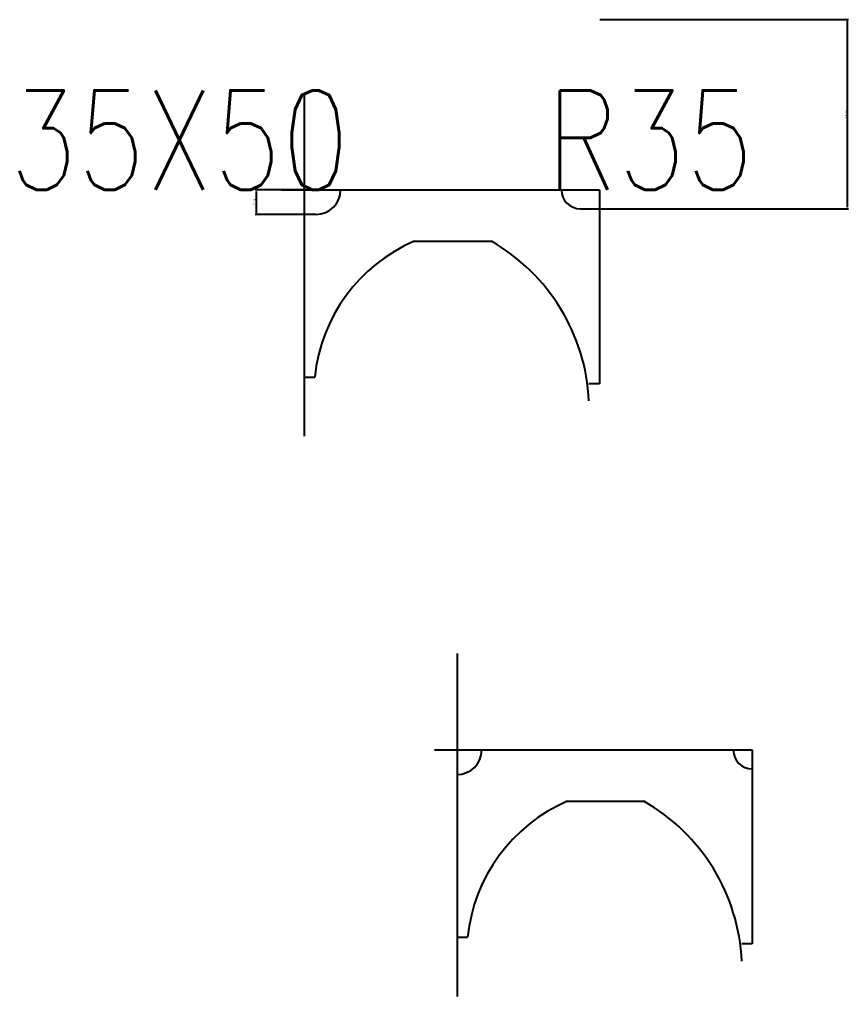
# Model space of a CAD drawing. Header units: millimetres. Extents: x -8154 to 2131, y 2597 to 6746.
# Drawn here: x -4009 to -2755, y 5193 to 6669 of the extents above; entities that cross this region are included whole.
import ezdxf

# ---------------------------------------------------------------- set-up
doc = ezdxf.new("R2010")
doc.units = ezdxf.units.MM
doc.layers.add('100-TX1', color=7, linetype='Continuous')
doc.layers.add('待检测', color=7, linetype='Continuous')
doc.styles.add('JNRD_E1', font='romans.shx', dxfattribs={"width": 0.8})
doc.styles.get("Standard").update_dxf_attribs({"font": ''})
doc.styles.get('Standard').set_extended_font_data('SimSun')
doc.dimstyles.new('ISO-25', dxfattribs={"dimtxt": 2.5, "dimasz": 2.5, "dimexe": 1.25, "dimexo": 0.625, "dimtad": 1, "dimtxsty": 'Standard', "dimcen": 2.5, "dimazin": 3, "dimtfac": 1, "dimtmove": 0, "dimatfit": 3})

# ---------------------------------------------------------------- blocks, each defined once
blk = doc.blocks.new('*D180')
at = {"layer": 'Defpoints', "color": 0}
for p in [(-3578.3, 6412.1), (-3650.8, 6374.8), (-3578.3, 6374.8)]:
    blk.add_point(p, dxfattribs=at)
at = {"layer": '待检测', "color": 0, "lineweight": -2}
for p, q in [((-3578.9, 6412.1), (-3652.1, 6412.1)), ((-3650.8, 6409.6), (-3650.8, 6377.3)), ((-3578.9, 6374.8), (-3652.1, 6374.8))]:
    blk.add_line(p, q, dxfattribs=at)
at = {"layer": '待检测', "color": 0}
for points in [[(-3650.4, 6409.6), (-3651.3, 6409.6), (-3650.8, 6412.1)], [(-3651.3, 6377.3), (-3650.4, 6377.3), (-3650.8, 6374.8)]]:
    blk.add_solid(points, dxfattribs=at)
at = {"layer": '待检测', "color": 0, "insert": (-3652.9, 6393.5), "char_height": 2.5, "attachment_point": 5, "rotation": 90}
blk.add_mtext('37,25', dxfattribs=at)
blk = doc.blocks.new('*D181')
at = {"layer": 'Defpoints', "color": 0}
for p in [(-3131.9, 6669.2), (-2756.6, 6669.2), (-3131.9, 6383.3)]:
    blk.add_point(p, dxfattribs=at)
at = {"layer": '待检测', "color": 0, "lineweight": -2}
for p, q in [((-3131.2, 6669.2), (-2755.4, 6669.2)), ((-2756.6, 6385.8), (-2756.6, 6666.7)), ((-3131.2, 6383.3), (-2755.4, 6383.3))]:
    blk.add_line(p, q, dxfattribs=at)
at = {"layer": '待检测', "color": 0}
for points in [[(-2756.2, 6666.7), (-2757, 6666.7), (-2756.6, 6669.2)], [(-2757, 6385.8), (-2756.2, 6385.8), (-2756.6, 6383.3)]]:
    blk.add_solid(points, dxfattribs=at)
at = {"layer": '待检测', "color": 0, "insert": (-2758.7, 6526.3), "char_height": 2.5, "attachment_point": 5, "rotation": 90}
blk.add_mtext('285,92', dxfattribs=at)

msp = doc.modelspace()

# ---------------------------------------------------------------- linework, layer by layer
for p, q in [((-3578.3, 6557.94), (-3578.3, 6039.549)), ((-3612.543, 6412.08), (-3131.865, 6412.08)), ((-3131.865, 6412.08), (-3131.865, 6118.95)), ((-3411.752, 6334.434), (-3295.742, 6334.434)), ((-3578.3, 6128.952), (-3562.365, 6128.952)), ((-3131.865, 6118.95), (-3147.82, 6118.95)), ((-3347.161, 5711.435), (-3347.161, 5193.044)), ((-3381.404, 5565.575), (-2900.726, 5565.575)), ((-2900.726, 5565.575), (-2900.726, 5272.446)), ((-3180.613, 5487.929), (-3064.603, 5487.929)), ((-3347.161, 5282.447), (-3331.226, 5282.447)), ((-2900.726, 5272.446), (-2916.681, 5272.446))]:
    msp.add_line(p, q)
for centre, radius, start, end in [((-3560.424, 6412.08), 37.247, 270, 0), ((-3160.629, 6412.08), 28.764, 180, 270), ((-3311.636, 6103.113), 252.057, 113.402904, 174.116149), ((-3441.019, 6079.398), 293.512, 2.6431, 60.332676), ((-3347.161, 5565.575), 37.247, 270, 0), ((-2900.726, 5565.575), 28.764, 180, 270), ((-3080.497, 5256.608), 252.057, 113.402904, 174.116149), ((-3209.881, 5232.893), 293.512, 2.6431, 60.332676)]:
    msp.add_arc(centre, radius, start, end)
at = {"layer": '待检测'}
for p, q in [((-3160.629, 6383.315), (-3131.865, 6383.315)), ((-3560.424, 6374.832), (-3578.3, 6374.832))]:
    msp.add_line(p, q, dxfattribs=at)

# ---------------------------------------------------------------- texts
at = {"layer": '100-TX1', "color": 2, "linetype": 'Continuous', "style": 'JNRD_E1', "width": 0.8}
for s, p in [('35X50', (-4024.023, 6412.08)), ('R35', (-3212.193, 6412.08))]:
    msp.add_text(s, height=150, dxfattribs=at).set_placement(p)

# ---------------------------------------------------------------- dimensions: what is measured, and where the dimension line sits
at = {"layer": '待检测'}
for p1, p2, distance, picture, middle in [((-3131.8647, 6383.3153), (-3131.8647, 6669.2397), -375.2448, '*D181', (-2758.7044, 6526.2775)), ((-3578.3, 6412.08), (-3578.3, 6374.832), -72.55, '*D180', (-3652.934, 6393.456))]:
    dim = msp.add_aligned_dim(p1=p1, p2=p2, distance=distance, dimstyle='ISO-25', dxfattribs=at)
    dim.commit()
    dim.dimension.update_dxf_attribs({"geometry": picture, "text_midpoint": middle})

doc.saveas('drawing.dxf')
